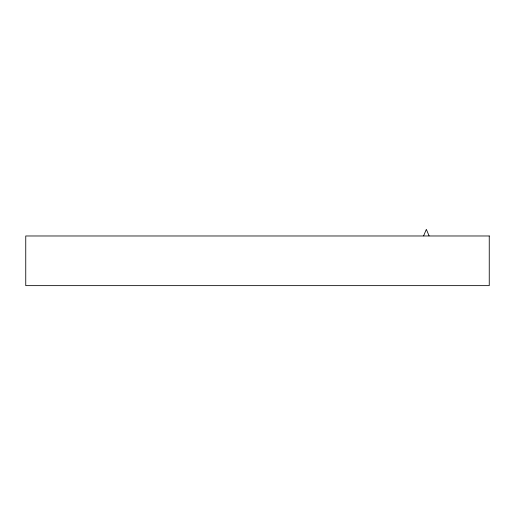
<?xml version="1.0" encoding="UTF-8"?>
<svg xmlns="http://www.w3.org/2000/svg" width="515" height="515" viewBox="0 0 515 515"><rect width="100%" height="100%" fill="white"/><g stroke="black" fill="none" stroke-linecap="round" stroke-linejoin="round"><path stroke-width="0.77" d="M423.626 235.838L426.349 229.362L429.066 235.838M489.25 235.979L25.75 235.979L25.75 285.638L489.25 285.638L489.25 235.979"/></g></svg>
